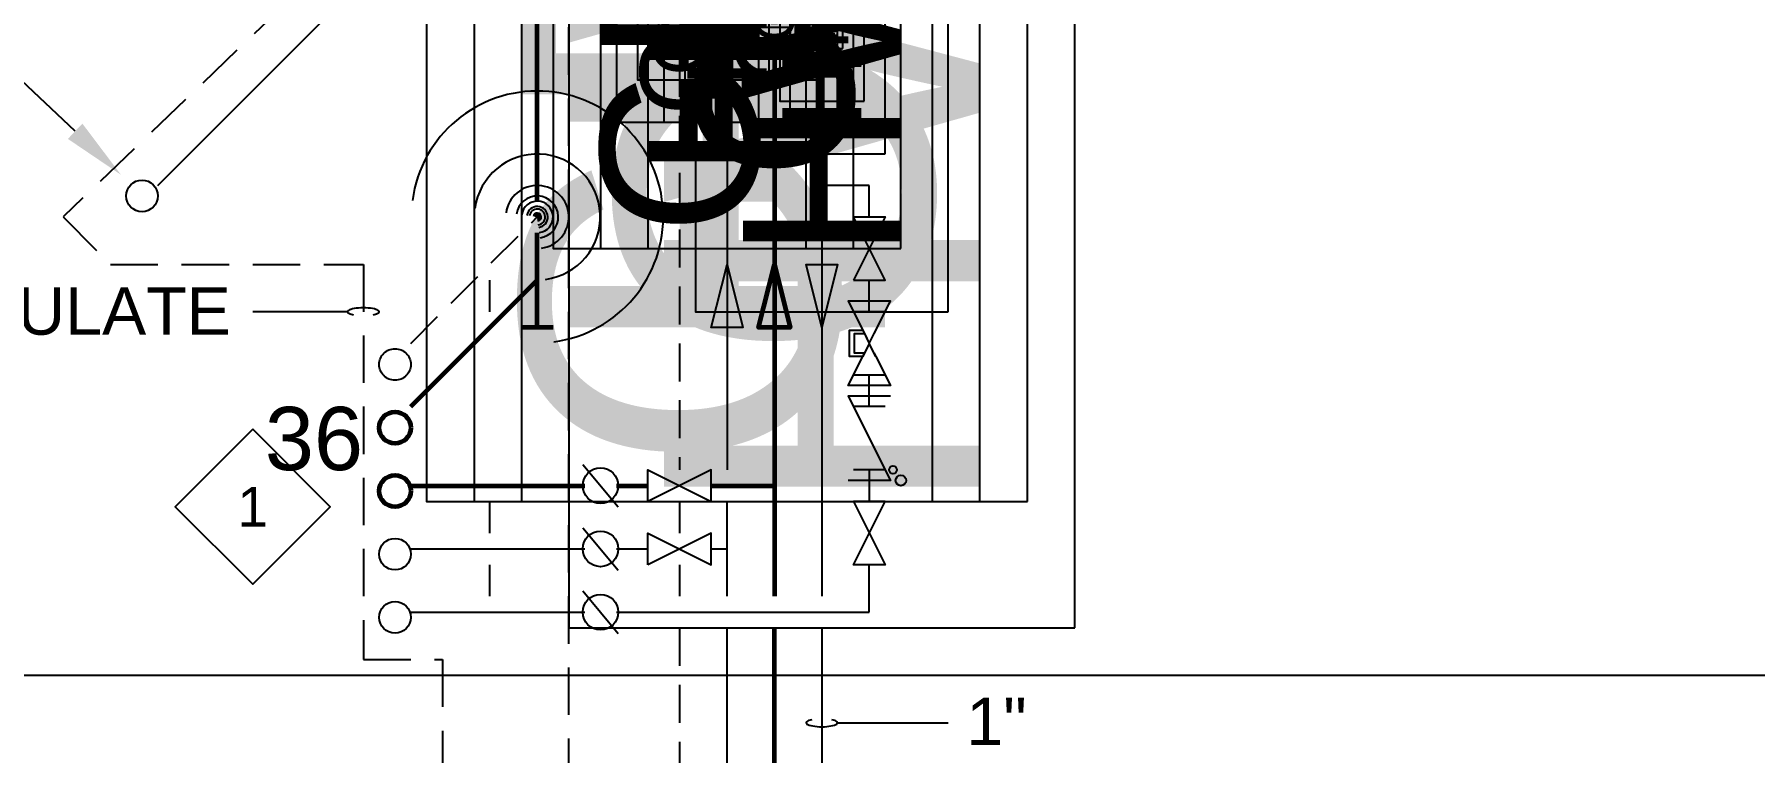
# Model space of a CAD drawing. Extents: x -3956 to 957, y -346 to 1886.
# Drawn here: x -3168.4 to -2842, y 350.1 to 486.4 of the extents above; entities that cross this region are included whole.
import ezdxf
from ezdxf.enums import TextEntityAlignment as Align

# ---------------------------------------------------------------- set-up
doc = ezdxf.new("R2010")
doc.units = 0
doc.header["$LTSCALE"] = 36
doc.header["$MEASUREMENT"] = 0
doc.linetypes.add('HIDDEN', pattern=[0.375, 0.25, -0.125])
doc.linetypes.add('VENT', pattern=[0.30000000000000004, 0.2, -0.1])
for name, color, linetype in [('G-ANNO-TEXT', 70, 'Continuous'), ('G-ANNO-TEXT @ 96', 70, 'Continuous'), ('P-GV-N', 5, 'VENT'), ('P-GV-N @ 1 (1)', 5, 'VENT'), ('P-GV-N @ 1 (2)', 5, 'VENT'), ('P-GV-N @ 128', 5, 'VENT'), ('P-GV-N @ 192', 5, 'VENT'), ('P-GV-N @ 384', 5, 'VENT'), ('P-GV-N @ 48', 5, 'VENT'), ('P-GV-N @ 64', 5, 'VENT'), ('P-GV-N @ 768', 5, 'VENT'), ('P-GV-N @ 96', 5, 'VENT'), ('P-HW-N', 1, 'Continuous'), ('P-HW-N @ 1 (1)', 1, 'Continuous'), ('P-HW-N @ 1 (2)', 1, 'Continuous'), ('P-HW-N @ 128', 1, 'Continuous'), ('P-HW-N @ 192', 1, 'Continuous'), ('P-HW-N @ 384', 1, 'Continuous'), ('P-HW-N @ 48', 1, 'Continuous'), ('P-HW-N @ 64', 1, 'Continuous'), ('P-HW-N @ 768', 1, 'Continuous'), ('P-HW-N @ 96', 1, 'Continuous'), ('P-HWC-N', 2, 'Continuous'), ('P-HWC-N @ 1 (1)', 2, 'Continuous'), ('P-HWC-N @ 1 (2)', 2, 'Continuous'), ('P-HWC-N @ 128', 2, 'Continuous'), ('P-HWC-N @ 192', 2, 'Continuous'), ('P-HWC-N @ 384', 2, 'Continuous'), ('P-HWC-N @ 48', 2, 'Continuous'), ('P-HWC-N @ 64', 2, 'Continuous'), ('P-HWC-N @ 768', 2, 'Continuous'), ('P-HWC-N @ 96', 2, 'Continuous'), ('P-SANV-N', 5, 'VENT'), ('P-SANV-N @ 1 (1)', 5, 'VENT'), ('P-SANV-N @ 1 (2)', 5, 'VENT'), ('P-SANV-N @ 12', 5, 'VENT'), ('P-SANV-N @ 128', 5, 'VENT'), ('P-SANV-N @ 16', 5, 'VENT'), ('P-SANV-N @ 192', 5, 'VENT'), ('P-SANV-N @ 2', 5, 'VENT'), ('P-SANV-N @ 24', 5, 'VENT'), ('P-SANV-N @ 384', 5, 'VENT'), ('P-SANV-N @ 4', 5, 'VENT'), ('P-SANV-N @ 48', 5, 'VENT'), ('P-SANV-N @ 64', 5, 'VENT'), ('P-SANV-N @ 768', 5, 'VENT'), ('P-SANV-N @ 8', 5, 'VENT'), ('P-SANV-N @ 96', 5, 'VENT'), ('P-STRM-N', 2, 'Continuous'), ('P-STRM-N @ 96', 2, 'Continuous')]:
    doc.layers.add(name, color=color, linetype=linetype)
for name, color, linetype, lineweight in [('P-CW-N', 4, 'Continuous', 60), ('P-CW-N @ 1 (1)', 4, 'Continuous', 60), ('P-CW-N @ 1 (2)', 4, 'Continuous', 60), ('P-CW-N @ 128', 4, 'Continuous', 60), ('P-CW-N @ 192', 4, 'Continuous', 60), ('P-CW-N @ 384', 4, 'Continuous', 60), ('P-CW-N @ 48', 4, 'Continuous', 60), ('P-CW-N @ 64', 4, 'Continuous', 60), ('P-CW-N @ 768', 4, 'Continuous', 60), ('P-CW-N @ 96', 4, 'Continuous', 60), ('P-SAN-N', 6, 'Continuous', 60), ('P-SAN-N @ 96', 6, 'Continuous', 60)]:
    doc.layers.add(name, color=color, linetype=linetype, lineweight=lineweight)
doc.layers.add('P-SAN-DFU', color=7, linetype='Continuous', plot=False)
doc.styles.add('Arial', font='arial.ttf')

# ---------------------------------------------------------------- blocks, each defined once
blk = doc.blocks.new('*U7')
blk.add_circle((0, 0), 0.03125)
blk = doc.blocks.new('DIAMOND TAG')
blk.add_lwpolyline([(0, -0.1533391834124131), (0.1533391834122995, 0), (0, 0.1533391834122995), (-0.1533391834122995, 0)], close=True)
at = {"style": 'Arial'}
blk.add_attdef('XXX', text='', height=0.078125, dxfattribs=at).set_placement((0, 0), align=Align.MIDDLE)
blk = doc.blocks.new('PIPE-PLAN')
at = {"linetype": 'Continuous'}
for p, q in [((-0.09375000000000007, -0.03124999999999999), (-0.09375000000000007, 0.03125000000000001)), ((-0.09375000000000007, 7.654042494670958e-18), (-4.510281037539698e-17, -2.8775150500842e-17))]:
    blk.add_line(p, q, dxfattribs=at)
blk = doc.blocks.new('*U72')
at = {"layer": 'DEFPOINTS'}
blk.add_lwpolyline([(-0.125, -0.06249999999999999), (0.125, -0.06249999999999998), (0.125, 0.06250000000000003), (-0.125, 0.0625)], close=True, dxfattribs=at)
at = {"style": 'Arial'}
blk.add_text('GDV', height=0.078125, dxfattribs=at).set_placement((-5.071770309964179e-17, 2.775557561562891e-17), align=Align.MIDDLE)
blk = doc.blocks.new('*U1598')
at = {"layer": 'P-GV-N @ 1 (1)', "linetype": 'ByBlock', "lineweight": -2, "rotation": 90}
blk.add_blockref('*U72', (-3046.000000014936, 493.7428015229925), dxfattribs=at)
at = {"layer": 'P-GV-N @ 1 (2)', "linetype": 'ByBlock', "lineweight": -2, "rotation": 90}
blk.add_blockref('*U72', (-3046.000000014936, 493.7428015229925), dxfattribs=at)
at = {"layer": 'P-GV-N @ 128', "linetype": 'ByBlock', "lineweight": -2, "xscale": 128, "yscale": 128, "zscale": 128, "rotation": 90}
blk.add_blockref('*U72', (-3046.000000014936, 493.7428015229925), dxfattribs=at)
at = {"layer": 'P-GV-N @ 192', "linetype": 'ByBlock', "lineweight": -2, "xscale": 192, "yscale": 192, "zscale": 192, "rotation": 90}
blk.add_blockref('*U72', (-3046.000000014936, 493.7428015229925), dxfattribs=at)
at = {"layer": 'P-GV-N @ 384', "linetype": 'ByBlock', "lineweight": -2, "xscale": 384, "yscale": 384, "zscale": 384, "rotation": 90}
blk.add_blockref('*U72', (-3046.000000014936, 493.7428015229925), dxfattribs=at)
at = {"layer": 'P-GV-N @ 48', "linetype": 'ByBlock', "lineweight": -2, "xscale": 48, "yscale": 48, "zscale": 48, "rotation": 90}
blk.add_blockref('*U72', (-3046.000000014936, 493.7428015229925), dxfattribs=at)
at = {"layer": 'P-GV-N @ 64', "linetype": 'ByBlock', "lineweight": -2, "xscale": 64, "yscale": 64, "zscale": 64, "rotation": 90}
blk.add_blockref('*U72', (-3046.000000014936, 493.7428015229925), dxfattribs=at)
at = {"layer": 'P-GV-N @ 768', "linetype": 'ByBlock', "lineweight": -2, "xscale": 768, "yscale": 768, "zscale": 768, "rotation": 90}
blk.add_blockref('*U72', (-3046.000000014936, 493.7428015229925), dxfattribs=at)
at = {"layer": 'P-GV-N @ 96', "linetype": 'ByBlock', "lineweight": -2, "xscale": 96, "yscale": 96, "zscale": 96, "rotation": 90}
blk.add_blockref('*U72', (-3046.000000014936, 493.7428015229925), dxfattribs=at)
blk = doc.blocks.new('*U15')
at = {"layer": 'DEFPOINTS'}
blk.add_lwpolyline([(-0.15625, -0.0625), (0.15625, -0.0625), (0.15625, 0.0625), (-0.15625, 0.0625)], close=True, dxfattribs=at)
at = {"style": 'Arial'}
blk.add_text('HWC', height=0.078125, dxfattribs=at).set_placement((-6.572811999932464e-17, 0), align=Align.MIDDLE)
blk = doc.blocks.new('*U1599')
at = {"layer": 'P-HWC-N @ 1 (1)', "linetype": 'ByBlock', "lineweight": -2, "rotation": 90}
blk.add_blockref('*U15', (-3019.000000014936, 493.7428015229925), dxfattribs=at)
at = {"layer": 'P-HWC-N @ 1 (2)', "linetype": 'ByBlock', "lineweight": -2, "rotation": 90}
blk.add_blockref('*U15', (-3019.000000014936, 493.7428015229925), dxfattribs=at)
at = {"layer": 'P-HWC-N @ 128', "linetype": 'ByBlock', "lineweight": -2, "xscale": 128, "yscale": 128, "zscale": 128, "rotation": 90}
blk.add_blockref('*U15', (-3019.000000014936, 493.7428015229925), dxfattribs=at)
at = {"layer": 'P-HWC-N @ 192', "linetype": 'ByBlock', "lineweight": -2, "xscale": 192, "yscale": 192, "zscale": 192, "rotation": 90}
blk.add_blockref('*U15', (-3019.000000014936, 493.7428015229925), dxfattribs=at)
at = {"layer": 'P-HWC-N @ 384', "linetype": 'ByBlock', "lineweight": -2, "xscale": 384, "yscale": 384, "zscale": 384, "rotation": 90}
blk.add_blockref('*U15', (-3019.000000014936, 493.7428015229925), dxfattribs=at)
at = {"layer": 'P-HWC-N @ 48', "linetype": 'ByBlock', "lineweight": -2, "xscale": 48, "yscale": 48, "zscale": 48, "rotation": 90}
blk.add_blockref('*U15', (-3019.000000014936, 493.7428015229925), dxfattribs=at)
at = {"layer": 'P-HWC-N @ 64', "linetype": 'ByBlock', "lineweight": -2, "xscale": 64, "yscale": 64, "zscale": 64, "rotation": 90}
blk.add_blockref('*U15', (-3019.000000014936, 493.7428015229925), dxfattribs=at)
at = {"layer": 'P-HWC-N @ 768', "linetype": 'ByBlock', "lineweight": -2, "xscale": 768, "yscale": 768, "zscale": 768, "rotation": 90}
blk.add_blockref('*U15', (-3019.000000014936, 493.7428015229925), dxfattribs=at)
at = {"layer": 'P-HWC-N @ 96', "linetype": 'ByBlock', "lineweight": -2, "xscale": 96, "yscale": 96, "zscale": 96, "rotation": 90}
blk.add_blockref('*U15', (-3019.000000014936, 493.7428015229925), dxfattribs=at)
blk = doc.blocks.new('*U10')
at = {"layer": 'DEFPOINTS'}
blk.add_lwpolyline([(-0.125, -0.0625), (0.125, -0.0625), (0.125, 0.0625), (-0.125, 0.0625)], close=True, dxfattribs=at)
at = {"style": 'Arial'}
blk.add_text('CW', height=0.078125, dxfattribs=at).set_placement((-3.686292673615752e-17, 2.775557561562891e-17), align=Align.MIDDLE)
blk = doc.blocks.new('*U1600')
at = {"layer": 'P-CW-N @ 1 (1)', "linetype": 'ByBlock', "lineweight": -2, "rotation": 90}
blk.add_blockref('*U10', (-3028.000000014936, 493.7428015229925), dxfattribs=at)
at = {"layer": 'P-CW-N @ 1 (2)', "linetype": 'ByBlock', "lineweight": -2, "rotation": 90}
blk.add_blockref('*U10', (-3028.000000014936, 493.7428015229925), dxfattribs=at)
at = {"layer": 'P-CW-N @ 128', "linetype": 'ByBlock', "lineweight": -2, "xscale": 128, "yscale": 128, "zscale": 128, "rotation": 90}
blk.add_blockref('*U10', (-3028.000000014936, 493.7428015229925), dxfattribs=at)
at = {"layer": 'P-CW-N @ 192', "linetype": 'ByBlock', "lineweight": -2, "xscale": 192, "yscale": 192, "zscale": 192, "rotation": 90}
blk.add_blockref('*U10', (-3028.000000014936, 493.7428015229925), dxfattribs=at)
at = {"layer": 'P-CW-N @ 384', "linetype": 'ByBlock', "lineweight": -2, "xscale": 384, "yscale": 384, "zscale": 384, "rotation": 90}
blk.add_blockref('*U10', (-3028.000000014936, 493.7428015229925), dxfattribs=at)
at = {"layer": 'P-CW-N @ 48', "linetype": 'ByBlock', "lineweight": -2, "xscale": 48, "yscale": 48, "zscale": 48, "rotation": 90}
blk.add_blockref('*U10', (-3028.000000014936, 493.7428015229925), dxfattribs=at)
at = {"layer": 'P-CW-N @ 64', "linetype": 'ByBlock', "lineweight": -2, "xscale": 64, "yscale": 64, "zscale": 64, "rotation": 90}
blk.add_blockref('*U10', (-3028.000000014936, 493.7428015229925), dxfattribs=at)
at = {"layer": 'P-CW-N @ 768', "linetype": 'ByBlock', "lineweight": -2, "xscale": 768, "yscale": 768, "zscale": 768, "rotation": 90}
blk.add_blockref('*U10', (-3028.000000014936, 493.7428015229925), dxfattribs=at)
at = {"layer": 'P-CW-N @ 96', "linetype": 'ByBlock', "lineweight": -2, "xscale": 96, "yscale": 96, "zscale": 96, "rotation": 90}
blk.add_blockref('*U10', (-3028.000000014936, 493.7428015229925), dxfattribs=at)
blk = doc.blocks.new('*U39')
at = {"layer": 'DEFPOINTS'}
blk.add_lwpolyline([(-0.125, -0.0625), (0.125, -0.0625), (0.125, 0.0625), (-0.125, 0.0625)], close=True, dxfattribs=at)
at = {"style": 'Arial'}
blk.add_text('HW', height=0.078125, dxfattribs=at).set_placement((-3.713743472833174e-17, 0), align=Align.MIDDLE)
blk = doc.blocks.new('*U1601')
at = {"layer": 'P-HW-N @ 1 (1)', "linetype": 'ByBlock', "lineweight": -2, "rotation": 90}
blk.add_blockref('*U39', (-3037.000000014936, 493.7428015229925), dxfattribs=at)
at = {"layer": 'P-HW-N @ 1 (2)', "linetype": 'ByBlock', "lineweight": -2, "rotation": 90}
blk.add_blockref('*U39', (-3037.000000014936, 493.7428015229925), dxfattribs=at)
at = {"layer": 'P-HW-N @ 128', "linetype": 'ByBlock', "lineweight": -2, "xscale": 128, "yscale": 128, "zscale": 128, "rotation": 90}
blk.add_blockref('*U39', (-3037.000000014936, 493.7428015229925), dxfattribs=at)
at = {"layer": 'P-HW-N @ 192', "linetype": 'ByBlock', "lineweight": -2, "xscale": 192, "yscale": 192, "zscale": 192, "rotation": 90}
blk.add_blockref('*U39', (-3037.000000014936, 493.7428015229925), dxfattribs=at)
at = {"layer": 'P-HW-N @ 384', "linetype": 'ByBlock', "lineweight": -2, "xscale": 384, "yscale": 384, "zscale": 384, "rotation": 90}
blk.add_blockref('*U39', (-3037.000000014936, 493.7428015229925), dxfattribs=at)
at = {"layer": 'P-HW-N @ 48', "linetype": 'ByBlock', "lineweight": -2, "xscale": 48, "yscale": 48, "zscale": 48, "rotation": 90}
blk.add_blockref('*U39', (-3037.000000014936, 493.7428015229925), dxfattribs=at)
at = {"layer": 'P-HW-N @ 64', "linetype": 'ByBlock', "lineweight": -2, "xscale": 64, "yscale": 64, "zscale": 64, "rotation": 90}
blk.add_blockref('*U39', (-3037.000000014936, 493.7428015229925), dxfattribs=at)
at = {"layer": 'P-HW-N @ 768', "linetype": 'ByBlock', "lineweight": -2, "xscale": 768, "yscale": 768, "zscale": 768, "rotation": 90}
blk.add_blockref('*U39', (-3037.000000014936, 493.7428015229925), dxfattribs=at)
at = {"layer": 'P-HW-N @ 96', "linetype": 'ByBlock', "lineweight": -2, "xscale": 96, "yscale": 96, "zscale": 96, "rotation": 90}
blk.add_blockref('*U39', (-3037.000000014936, 493.7428015229925), dxfattribs=at)
blk = doc.blocks.new('*U19')
at = {"linetype": 'Continuous'}
blk.add_arc((0, 0), 0.03111555437015312, 232.5669694738212, 127.4330305261797, dxfattribs=at)
blk = doc.blocks.new('*U1602')
at = {"layer": 'P-SANV-N @ 1 (1)', "rotation": 44.99999999999999}
blk.add_blockref('*U19', (-3073.000000014936, 451.7428015229925), dxfattribs=at)
at = {"layer": 'P-SANV-N @ 1 (2)', "rotation": 44.99999999999999}
blk.add_blockref('*U19', (-3073.000000014936, 451.7428015229925), dxfattribs=at)
at = {"layer": 'P-SANV-N @ 12', "xscale": 12, "yscale": 12, "zscale": 12, "rotation": 44.99999999999999}
blk.add_blockref('*U19', (-3073.000000014936, 451.7428015229925), dxfattribs=at)
at = {"layer": 'P-SANV-N @ 128', "xscale": 128, "yscale": 128, "zscale": 128, "rotation": 44.99999999999999}
blk.add_blockref('*U19', (-3073.000000014936, 451.7428015229925), dxfattribs=at)
at = {"layer": 'P-SANV-N @ 16', "xscale": 16, "yscale": 16, "zscale": 16, "rotation": 44.99999999999999}
blk.add_blockref('*U19', (-3073.000000014936, 451.7428015229925), dxfattribs=at)
at = {"layer": 'P-SANV-N @ 192', "xscale": 192, "yscale": 192, "zscale": 192, "rotation": 44.99999999999999}
blk.add_blockref('*U19', (-3073.000000014936, 451.7428015229925), dxfattribs=at)
at = {"layer": 'P-SANV-N @ 2', "xscale": 2, "yscale": 2, "zscale": 2, "rotation": 44.99999999999999}
blk.add_blockref('*U19', (-3073.000000014936, 451.7428015229925), dxfattribs=at)
at = {"layer": 'P-SANV-N @ 24', "xscale": 24, "yscale": 24, "zscale": 24, "rotation": 44.99999999999999}
blk.add_blockref('*U19', (-3073.000000014936, 451.7428015229925), dxfattribs=at)
at = {"layer": 'P-SANV-N @ 384', "xscale": 384, "yscale": 384, "zscale": 384, "rotation": 44.99999999999999}
blk.add_blockref('*U19', (-3073.000000014936, 451.7428015229925), dxfattribs=at)
at = {"layer": 'P-SANV-N @ 4', "xscale": 4, "yscale": 4, "zscale": 4, "rotation": 44.99999999999999}
blk.add_blockref('*U19', (-3073.000000014936, 451.7428015229925), dxfattribs=at)
at = {"layer": 'P-SANV-N @ 48', "xscale": 48, "yscale": 48, "zscale": 48, "rotation": 44.99999999999999}
blk.add_blockref('*U19', (-3073.000000014936, 451.7428015229925), dxfattribs=at)
at = {"layer": 'P-SANV-N @ 64', "xscale": 64, "yscale": 64, "zscale": 64, "rotation": 44.99999999999999}
blk.add_blockref('*U19', (-3073.000000014936, 451.7428015229925), dxfattribs=at)
at = {"layer": 'P-SANV-N @ 768', "xscale": 768, "yscale": 768, "zscale": 768, "rotation": 44.99999999999999}
blk.add_blockref('*U19', (-3073.000000014936, 451.7428015229925), dxfattribs=at)
at = {"layer": 'P-SANV-N @ 8', "xscale": 8, "yscale": 8, "zscale": 8, "rotation": 44.99999999999999}
blk.add_blockref('*U19', (-3073.000000014936, 451.7428015229925), dxfattribs=at)
at = {"layer": 'P-SANV-N @ 96', "xscale": 96, "yscale": 96, "zscale": 96, "rotation": 44.99999999999999}
blk.add_blockref('*U19', (-3073.000000014936, 451.7428015229925), dxfattribs=at)
blk = doc.blocks.new('*U108')
blk.add_hatch(color=256).paths.add_polyline_path([(-0.125, 1.539567084929416e-17), (1.387778780781446e-17, -0.03124999999999999), (1.387778780781446e-17, 0.03125000000000001)])
blk.add_lwpolyline([(-0.125, 1.530808498934192e-17), (1.387778780781446e-17, 0.03125000000000001), (1.387778780781446e-17, -0.03124999999999999), (-0.125, 1.530808498934192e-17)])
blk = doc.blocks.new('LeaderNoteBlock')
blk.add_ellipse((0, 0), major_axis=(1, -1.836909530733566e-16), ratio=0.2499999999998295, start_param=5.387520513321723, end_param=10.32044275462724)
blk = doc.blocks.new('*U31')
at = {"linetype": 'Continuous'}
blk.add_lwpolyline([(-0.0625, 0.0625, 0, 0.02734375, 0), (-0.004140429033668624, 0.0625, 0, 0, 0), (-0.004140429033668624, 0.0625, 0, 0, 0), (0.06249999999977263, 0.0625, 0, 0, 0)], format="xyseb", dxfattribs=at)
blk.add_lwpolyline([(-0.0625, 0.03125), (-0.0625, -0.03125), (0.0625, 0.03125), (0.0625, -0.03125)], dxfattribs=at)
blk.add_circle((0.0625, 0.046875), 0.007812499999988433, dxfattribs=at)
blk = doc.blocks.new('*U1696')
at = {"layer": 'P-HWC-N @ 128', "xscale": 128, "yscale": 128, "zscale": 128, "rotation": 270}
blk.add_blockref('*U31', (-3010.000000014936, 409.7428015229925), dxfattribs=at)
at = {"layer": 'P-HWC-N @ 96', "xscale": 96, "yscale": 96, "zscale": 96, "rotation": 270}
blk.add_blockref('*U31', (-3010.000000014936, 409.7428015229925), dxfattribs=at)
blk = doc.blocks.new('*U32')
at = {"linetype": 'Continuous'}
for points in [[(-0.01950223899833947, -0.009751119128395658), (-0.06250000047529625, -0.03124999904940751), (-0.06249999952470375, 0.03125000095059249), (-0.01950223850397403, 0.009751119622759319)], [(-0.01950223850397423, 0.00975111962275942), (-0.01950223850397423, 0.02925335812675912), (0.0195022389983379, 0.02925335812675912), (0.0195022389983379, 0.00975111912839576)], [(0.01950223850397226, -0.009751119622759319), (0.06249999952470375, -0.03125000095059249), (0.06250000047529625, 0.03124999904940751), (0.0195022389983377, 0.009751119128395658)], [(-0.01950223850397562, -0.009751119622759222), (4.943599696272116e-10, -4.943635590677493e-10), (-0.01950223800961018, 0.009751119128395755)], [(0.01950223899833789, 0.009751119128395757), (4.943647435862175e-10, -4.943635590677493e-10), (0.01950223949270333, -0.00975111962275922)]]:
    blk.add_lwpolyline(points, dxfattribs=at)
blk = doc.blocks.new('*U1697')
at = {"layer": 'P-HWC-N @ 128', "xscale": 128, "yscale": 128, "zscale": 128, "rotation": 89.99999946094432}
blk.add_blockref('*U32', (-3010.000000062395, 427.7428015229925), dxfattribs=at)
at = {"layer": 'P-HWC-N @ 96', "xscale": 96, "yscale": 96, "zscale": 96, "rotation": 89.99999946094432}
blk.add_blockref('*U32', (-3010.000000062395, 427.7428015229925), dxfattribs=at)
blk = doc.blocks.new('PLMB BALL VALVES')
at = {"linetype": 'Continuous'}
blk.add_lwpolyline([(-0.06249999999977263, -0.03124999999991473), (-0.06249999999977263, 0.03124999999991463), (0.0625, -0.03124999999991473), (0.0625, 0.03124999999991472), (-0.06249999999977263, -0.03124999999991473)], dxfattribs=at)

msp = doc.modelspace()

# ---------------------------------------------------------------- linework, layer by layer
at = {"color": 7, "linetype": 'Continuous'}
for p, q in [((-3064.367986030025, 404.7701046158882), (-3057.632013999862, 396.7154984301158)), ((-3064.367986030025, 392.7701046158882), (-3057.632013999862, 384.7154984301158)), ((-3064.367986030025, 380.7701046158882), (-3057.632013999862, 372.7154984301158))]:
    msp.add_line(p, q, dxfattribs=at)
at = {"linetype": 'Continuous'}
for points in [[(-3052.000000014914, 397.7428015230007), (-3052.000000014914, 403.7428015229843), (-3040.000000014936, 397.7428015230007), (-3040.000000014936, 403.7428015229843), (-3052.000000014914, 397.7428015230007)], [(-3052.000000014914, 385.7428015230007), (-3052.000000014914, 391.7428015229843), (-3040.000000014936, 385.7428015230007), (-3040.000000014936, 391.7428015229843), (-3052.000000014914, 385.7428015230007)]]:
    msp.add_lwpolyline(points, dxfattribs=at)
for centre in [(-3061.000000014943, 400.7428015230018), (-3061.000000014943, 388.7428015230018), (-3061.000000014943, 376.7428015230018)]:
    msp.add_circle(centre, 3.375, dxfattribs=at)
at = {"layer": 'G-ANNO-TEXT', "linetype": 'HIDDEN'}
for p, q in [((-3067.000000014936, 262.7428015229925), (-3067.000000014936, 964.7428015229925)), ((-3091.000000014936, 520.7428015229925), (-3163.000000014936, 451.7428015229925)), ((-3163.000000014936, 451.7428015229925), (-3154.000000014936, 442.7428015229925)), ((-3154.000000014936, 442.7428015229925), (-3106.000000014936, 442.7428015229925)), ((-3106.000000014936, 442.7428015229925), (-3106.000000014936, 367.7428015229925)), ((-3106.000000014936, 367.7428015229925), (-3091.000000014936, 367.7428015229925)), ((-3091.000000014936, 367.7428015229925), (-3091.000000014936, 238.7428015229925))]:
    msp.add_line(p, q, dxfattribs=at)
at = {"layer": 'G-ANNO-TEXT'}
for points in [[(-3160.699993218069, 468.0077950659688), (-3172.000000014936, 478.7428015229925), (-3385.000000014936, 478.7428015229925)], [(-3109.000000014936, 433.7428015229925), (-3124.000000014936, 433.7428015229925), (-3127.000000014936, 433.7428015229925)], [(-2727.766968123227, 361.0961951446507), (-2746.000000014936, 364.7428015229925), (-3382.000000014936, 364.7428015229925)], [(-3016.000000014936, 355.7428015229925), (-2998.000000014936, 355.7428015229925), (-2995.000000014936, 355.7428015229925)]]:
    msp.add_lwpolyline(points, dxfattribs=at)
msp.add_solid([(-3159.322494294239, 469.4577939331577), (-3152.000000014936, 459.7428015229925), (-3162.077492141898, 466.5577961987801)], dxfattribs=at)
at = {"layer": 'P-CW-N'}
for p, q in [((-3028.000000014936, 481.7428015229925), (-3028.000000014936, 379.7428015229925)), ((-3097.000000014936, 400.7428015229925), (-3064.000000014936, 400.7428015229925)), ((-3058.000000014936, 400.7428015229925), (-3052.000000014936, 400.7428015229925)), ((-3040.000000014936, 400.7428015229925), (-3028.000000014936, 400.7428015229925)), ((-3028.000000014936, 310.7428015229925), (-3028.000000014936, 373.7428015229925))]:
    msp.add_line(p, q, dxfattribs=at)
at = {"layer": 'P-GV-N'}
for p, q in [((-3046.000000014936, 481.7428015229925), (-3046.000000014936, 403.7428015229925)), ((-3046.000000014936, 397.7428015229925), (-3046.000000014936, 391.7428015229925)), ((-3046.000000014936, 385.7428015229925), (-3046.000000014936, 379.7428015229923)), ((-3046.000000014936, 373.7428015229925), (-3046.000000014936, 292.7428015229925))]:
    msp.add_line(p, q, dxfattribs=at)
at = {"layer": 'P-HW-N'}
for p, q in [((-3037.000000014936, 481.7428015229925), (-3037.000000014936, 403.7428015229925)), ((-3037.000000014936, 379.7428015229925), (-3037.000000014936, 397.7428015229925)), ((-3097.000000014936, 388.7428015229925), (-3064.000000014936, 388.7428015229925)), ((-3058.000000014936, 388.7428015229925), (-3052.000000014936, 388.7428015229925)), ((-3040.000000014936, 388.7428015229925), (-3037.000000014936, 388.7428015229925)), ((-3037.000000014936, 301.7428015229925), (-3037.000000014936, 373.7428015229925))]:
    msp.add_line(p, q, dxfattribs=at)
at = {"layer": 'P-HWC-N'}
for p, q in [((-3019.000000014936, 478.7668015229924), (-3019.000000014936, 379.7428015229925)), ((-3010.000000014936, 457.7428015229925), (-3019.000000014936, 457.7428015229925)), ((-3010.000000014936, 451.7428015229925), (-3010.000000014936, 457.7428015229925)), ((-3010.000000014936, 433.7428015229925), (-3010.000000014936, 439.7428015229925)), ((-3010.000000014936, 415.7428015229925), (-3010.000000014936, 421.7428015229925)), ((-3010.000000014936, 403.7428015229925), (-3010.000000014936, 397.7428015229925)), ((-3010.000000014936, 376.7428015229925), (-3010.000000014936, 385.7428015229925)), ((-3097.000000014936, 376.7428015229925), (-3064.000000014936, 376.7428015229925)), ((-3058.000000014936, 376.7428015229925), (-3010.000000014936, 376.7428015229925)), ((-3019.000000014936, 373.7428015229925), (-3019.000000014936, 319.7428015229925))]:
    msp.add_line(p, q, dxfattribs=at)
at = {"layer": 'P-SAN-N'}
for p, q in [((-3073.000000014936, 454.7428015229925), (-3073.000000014936, 568.7428015229925)), ((-3073.000000014936, 439.7428015229925), (-3073.000000014936, 448.7428015229925)), ((-3097.000000014936, 415.7428015229925), (-3073.000000014936, 439.7428015229925))]:
    msp.add_line(p, q, dxfattribs=at)
at = {"layer": 'P-SANV-N'}
msp.add_line((-3097.000000014936, 427.7428015229925), (-3073.000000014936, 451.7428015229925), dxfattribs=at)
at = {"layer": 'P-STRM-N'}
for p, q in [((-3145.000000014936, 457.7428015229925), (-3082.000000014936, 520.7428015229925)), ((-3082.000000014936, 433.7428015229925), (-3082.000000014936, 439.7428015229925)), ((-3082.000000014936, 391.7428015229925), (-3082.000000014936, 397.7428015229925)), ((-3082.000000014936, 379.7428015229925), (-3082.000000014936, 385.7428015229925))]:
    msp.add_line(p, q, dxfattribs=at)

# ---------------------------------------------------------------- block references
at = {"layer": 'G-ANNO-TEXT', "xscale": 3, "yscale": 3, "zscale": 3}
msp.add_blockref('LeaderNoteBlock', (-3106.000000014936, 433.7428015229925), dxfattribs=at)
at = {"layer": 'G-ANNO-TEXT', "xscale": 3, "yscale": 3, "zscale": 3, "rotation": 180}
msp.add_blockref('LeaderNoteBlock', (-3019.000000014936, 355.7428015229925), dxfattribs=at)
at = {"layer": 'G-ANNO-TEXT @ 96'}
ref = msp.add_blockref('DIAMOND TAG', (-3127.000000014936, 396.7428015229925), dxfattribs=dict(at, xscale=96, yscale=96, zscale=96, rotation=180))
ref.add_attrib('XXX', '1', dxfattribs={"layer": '0', "height": 7.5, "style": 'Arial'}).set_placement((-3127.000000014936, 396.7428015229925), align=Align.MIDDLE)
at = {"layer": 'P-CW-N'}
msp.add_blockref('*U1600', (0, 0), dxfattribs=at)
at = {"layer": 'P-CW-N @ 96', "xscale": 96, "yscale": 96, "zscale": 96}
for name, p, rotation in [('*U108', (-3028.000000014936, 430.7428015229925), 270), ('*U7', (-3100.000000014936, 399.7428015229925), 180)]:
    msp.add_blockref(name, p, dxfattribs=dict(at, rotation=rotation))
at = {"layer": 'P-GV-N'}
msp.add_blockref('*U1598', (0, 0), dxfattribs=at)
at = {"layer": 'P-HW-N'}
msp.add_blockref('*U1601', (0, 0), dxfattribs=at)
at = {"layer": 'P-HW-N @ 96', "xscale": 96, "yscale": 96, "zscale": 96}
for name, p, rotation in [('*U108', (-3037.000000014936, 430.7428015229925), 270), ('*U7', (-3100.000000014936, 387.7428015229925), 180)]:
    msp.add_blockref(name, p, dxfattribs=dict(at, rotation=rotation))
at = {"layer": 'P-HWC-N'}
for name in ['*U1599', '*U1697', '*U1696']:
    msp.add_blockref(name, (0, 0), dxfattribs=at)
at = {"layer": 'P-HWC-N @ 96', "yscale": 96, "zscale": 96}
for name, p, xscale, rotation in [('PLMB BALL VALVES', (-3010.000000014936, 445.7428015229925), -96, 270), ('*U108', (-3019.000000014936, 442.7428015229925), 96, 89.99999999999999), ('PLMB BALL VALVES', (-3010.000000014936, 391.7428015229925), -96, 90), ('*U7', (-3100.000000014936, 375.7428015229927), 96, 180)]:
    msp.add_blockref(name, p, dxfattribs=dict(at, xscale=xscale, rotation=rotation))
at = {"layer": 'P-SAN-N @ 96', "xscale": 96, "yscale": 96, "zscale": 96}
for name, p, rotation in [('PIPE-PLAN', (-3073.000000014936, 439.7428015229925), 90), ('*U7', (-3100.000000014936, 411.7428015229925), 180)]:
    msp.add_blockref(name, p, dxfattribs=dict(at, rotation=rotation))
at = {"layer": 'P-SANV-N'}
msp.add_blockref('*U1602', (0, 0), dxfattribs=at)
at = {"layer": 'P-SANV-N @ 96', "xscale": 96, "yscale": 96, "zscale": 96, "rotation": 180}
msp.add_blockref('*U7', (-3100.000000014936, 423.7428015229925), dxfattribs=at)
at = {"layer": 'P-STRM-N @ 96', "xscale": 96, "yscale": 96, "zscale": 96}
msp.add_blockref('*U7', (-3148.000000014936, 455.7428015229925), dxfattribs=at)

# ---------------------------------------------------------------- texts
at = {"layer": 'G-ANNO-TEXT', "style": 'Arial'}
for s, p in [('HEAT TRACE & INSULATE', (-3287.617871774827, 429.3893226689679)), ('1"', (-2991.569031392835, 351.5059665980266))]:
    msp.add_text(s, height=9, dxfattribs=at).set_placement(p)
at = {"layer": 'P-SAN-DFU', "color": 3, "style": 'Arial'}
msp.add_text('36', height=12, dxfattribs=at).set_placement((-3124.703956358728, 403.6936882897046))

doc.saveas('drawing.dxf')
